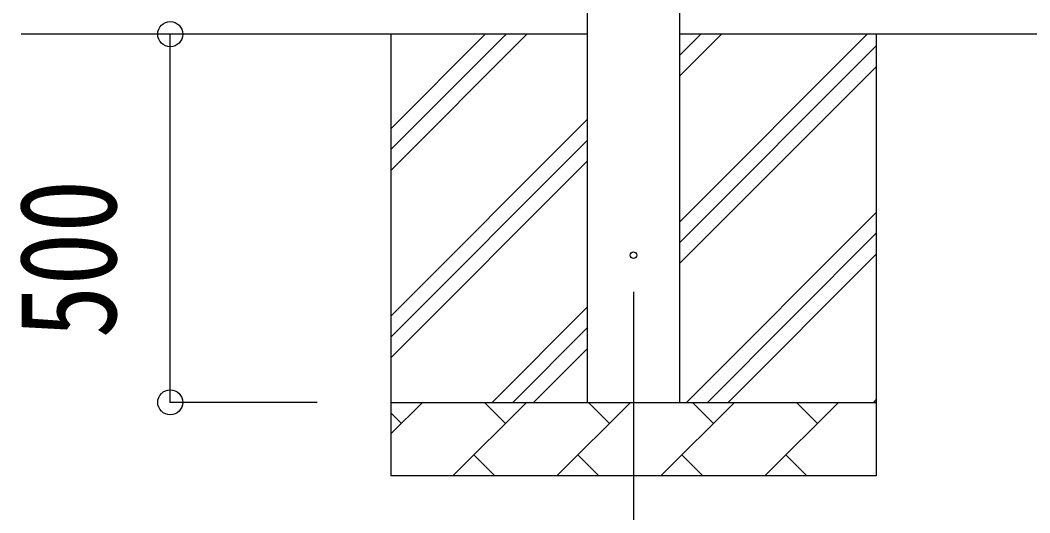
# Model space of a CAD drawing. Units: millimetres, scale not verified. Extents: x -16820 to 16820, y -11880 to 11880.
# Drawn here: x -13924 to -12551, y -3517 to -2848 of the extents above; entities that cross this region are included whole.
import ezdxf
from ezdxf.enums import TextEntityAlignment as Align

# ---------------------------------------------------------------- set-up
doc = ezdxf.new("R2010")
doc.units = ezdxf.units.MM
doc.header["$LTSCALE"] = 50
for name, color, linetype in [('0-4_YKK_12', 2, 'Continuous'), ('0-5_YKK_13', 4, 'Continuous'), ('0-6_YKK_A1', 4, 'Continuous'), ('0-7_YKK_D', 6, 'Continuous')]:
    doc.layers.add(name, color=color, linetype=linetype)
doc.styles.add('ＭＳ ゴシック', font='')
doc.styles.get('ＭＳ ゴシック').set_extended_font_data('MS Gothic')

msp = doc.modelspace()

# ---------------------------------------------------------------- linework, layer by layer
at = {"layer": '0-4_YKK_12'}
msp.add_line((-13089.92, -3217), (-13089.92, -3717), dxfattribs=at)
at = {"layer": '0-5_YKK_13'}
msp.add_circle((-13089.92, -3167), 4.5, dxfattribs=at)
at = {"layer": '0-6_YKK_A1'}
for p, q in [((-13152.42, -3367), (-13152.42, -567)), ((-13027.42, -567), (-13027.42, -3367)), ((-13152.42, -2867), (-13922.42, -2867)), ((-13419.92, -2867), (-13419.92, -3467)), ((-13419.92, -3052.05), (-13234.87, -2867)), ((-13419.92, -3023.77), (-13263.15, -2867)), ((-13419.92, -2995.48), (-13291.44, -2867)), ((-7879.42, -2867), (-13027.42, -2867)), ((-13027.42, -3122.1), (-12772.32, -2867)), ((-13027.42, -2924.11), (-12970.31, -2867)), ((-13027.42, -2895.82), (-12998.6, -2867)), ((-12759.92, -2867), (-12759.92, -3467)), ((-13027.42, -3150.38), (-12759.92, -2882.88)), ((-13027.42, -3178.67), (-12759.92, -2911.17)), ((-13419.92, -3250.04), (-13152.42, -2982.54)), ((-13419.92, -3278.32), (-13152.42, -3010.82)), ((-13419.92, -3306.61), (-13152.42, -3039.11)), ((-13017.76, -3367), (-12759.92, -3109.16)), ((-12989.48, -3367), (-12759.92, -3137.44)), ((-12961.19, -3367), (-12759.92, -3165.73)), ((-13282.32, -3367), (-13152.42, -3237.1)), ((-13254.04, -3367), (-13152.42, -3265.38)), ((-13225.75, -3367), (-13152.42, -3293.67)), ((-13419.92, -3367), (-12759.92, -3367)), ((-13419.92, -3409.89), (-13377.03, -3367)), ((-13335.61, -3467), (-13235.61, -3367)), ((-13264.16, -3395.55), (-13292.71, -3367)), ((-13194.18, -3467), (-13094.18, -3367)), ((-13122.74, -3395.55), (-13151.29, -3367)), ((-13052.76, -3467), (-12952.76, -3367)), ((-12981.32, -3395.55), (-13009.87, -3367)), ((-12911.34, -3467), (-12811.34, -3367)), ((-12839.9, -3395.55), (-12868.45, -3367)), ((-12763.21, -3367), (-12759.92, -3363.72)), ((-13405.58, -3395.55), (-13419.92, -3381.21)), ((-13307.05, -3438.45), (-13278.5, -3467)), ((-13165.63, -3438.45), (-13137.08, -3467)), ((-13024.21, -3438.45), (-12995.66, -3467)), ((-12882.79, -3438.45), (-12854.24, -3467)), ((-12759.92, -3467), (-13419.92, -3467))]:
    msp.add_line(p, q, dxfattribs=at)
at = {"layer": '0-7_YKK_D'}
for p, q in [((-13719.92, -3367), (-13719.92, -2867)), ((-13519.92, -3367), (-13720.92, -3367))]:
    msp.add_line(p, q, dxfattribs=at)
for centre in [(-13719.92, -2867), (-13719.92, -3367)]:
    msp.add_circle(centre, 17, dxfattribs=at)

# ---------------------------------------------------------------- texts
at = {"layer": '0-7_YKK_D', "style": 'ＭＳ ゴシック', "width": 0.8}
msp.add_text('500', height=132, rotation=90, dxfattribs=at).set_placement((-13753.92, -3280.2), align=Align.BOTTOM_LEFT)

doc.saveas('drawing.dxf')
